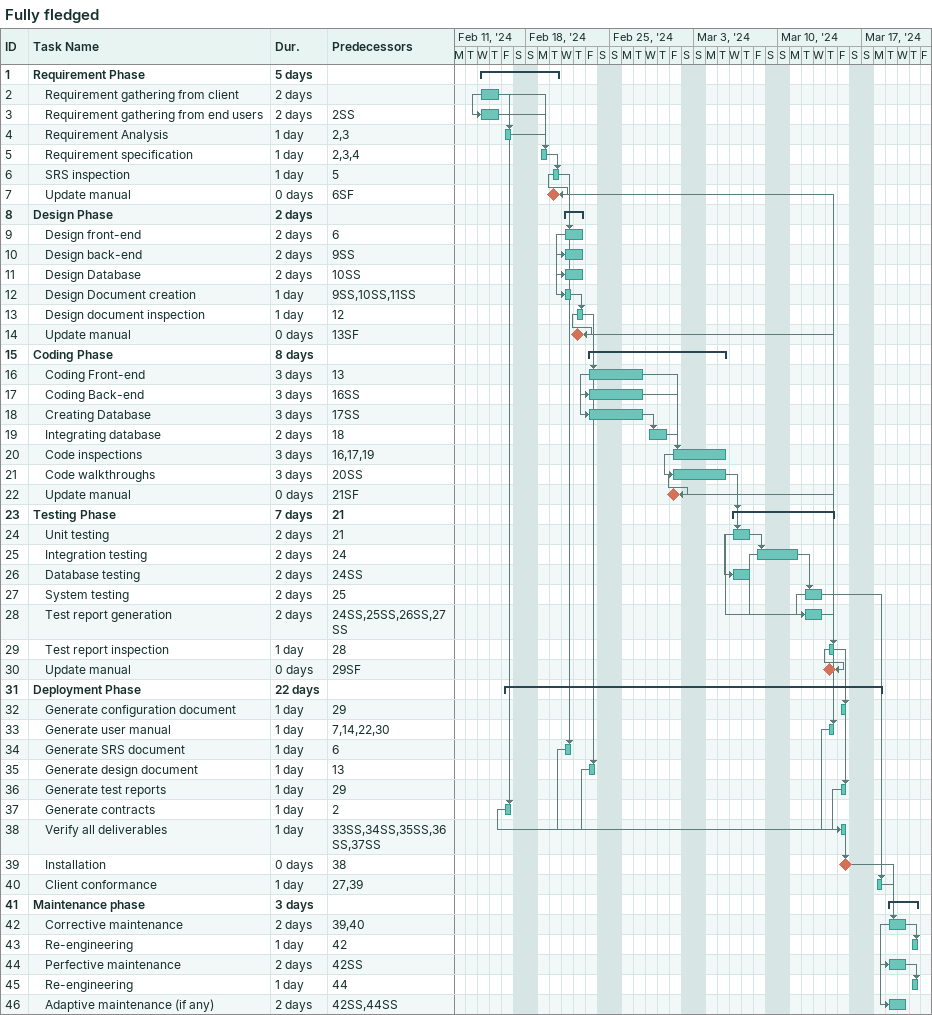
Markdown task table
Fully fledged

| ID | Level | Task | Duration | Start | Finish | Predecessors |
|---|---|---|---|---|---|---|
| 1 | 1 | **Requirement Phase** | 5d | 2024-02-14 | 2024-02-20 |  |
| 2 | 2 | Requirement gathering from client | 2d | 2024-02-14 | 2024-02-15 |  |
| 3 | 2 | Requirement gathering from end users | 2d | 2024-02-14 | 2024-02-15 | 2SS |
| 4 | 2 | Requirement Analysis | 1d | 2024-02-16 | 2024-02-16 | 2, 3 |
| 5 | 2 | Requirement specification | 1d | 2024-02-19 | 2024-02-19 | 2, 3, 4 |
| 6 | 2 | SRS inspection | 1d | 2024-02-20 | 2024-02-20 | 5 |
| 7 | 2 | Update manual | 0d | 2024-02-20 | 2024-02-20 | 6SF |
| 8 | 1 | **Design Phase** | 2d | 2024-02-21 | 2024-02-22 |  |
| 9 | 2 | Design front-end | 2d | 2024-02-21 | 2024-02-22 | 6 |
| 10 | 2 | Design back-end | 2d | 2024-02-21 | 2024-02-22 | 9SS |
| 11 | 2 | Design Database | 2d | 2024-02-21 | 2024-02-22 | 10SS |
| 12 | 2 | Design Document creation | 1d | 2024-02-21 | 2024-02-21 | 9SS, 10SS, 11SS |
| 13 | 2 | Design document inspection | 1d | 2024-02-22 | 2024-02-22 | 12 |
| 14 | 2 | Update manual | 0d | 2024-02-22 | 2024-02-22 | 13SF |
| 15 | 1 | **Coding Phase** | 8d | 2024-02-23 | 2024-03-05 |  |
| 16 | 2 | Coding Front-end | 3d | 2024-02-23 | 2024-02-27 | 13 |
| 17 | 2 | Coding Back-end | 3d | 2024-02-23 | 2024-02-27 | 16SS |
| 18 | 2 | Creating Database | 3d | 2024-02-23 | 2024-02-27 | 17SS |
| 19 | 2 | Integrating database | 2d | 2024-02-28 | 2024-02-29 | 18 |
| 20 | 2 | Code inspections | 3d | 2024-03-01 | 2024-03-05 | 16, 17, 19 |
| 21 | 2 | Code walkthroughs | 3d | 2024-03-01 | 2024-03-05 | 20SS |
| 22 | 2 | Update manual | 0d | 2024-03-01 | 2024-03-01 | 21SF |
| 23 | 1 | **Testing Phase** | 7d | 2024-03-06 | 2024-03-14 | 21 |
| 24 | 2 | Unit testing | 2d | 2024-03-06 | 2024-03-07 | 21 |
| 25 | 2 | Integration testing | 2d | 2024-03-08 | 2024-03-11 | 24 |
| 26 | 2 | Database testing | 2d | 2024-03-06 | 2024-03-07 | 24SS |
| 27 | 2 | System testing | 2d | 2024-03-12 | 2024-03-13 | 25 |
| 28 | 2 | Test report generation | 2d | 2024-03-12 | 2024-03-13 | 24SS, 25SS, 26SS, 27SS |
| 29 | 2 | Test report inspection | 1d | 2024-03-14 | 2024-03-14 | 28 |
| 30 | 2 | Update manual | 0d | 2024-03-14 | 2024-03-14 | 29SF |
| 31 | 1 | **Deployment Phase** | 22d | 2024-02-16 | 2024-03-18 |  |
| 32 | 2 | Generate configuration document | 1d | 2024-03-15 | 2024-03-15 | 29 |
| 33 | 2 | Generate user manual | 1d | 2024-03-14 | 2024-03-14 | 7, 14, 22, 30 |
| 34 | 2 | Generate SRS document | 1d | 2024-02-21 | 2024-02-21 | 6 |
| 35 | 2 | Generate design document | 1d | 2024-02-23 | 2024-02-23 | 13 |
| 36 | 2 | Generate test reports | 1d | 2024-03-15 | 2024-03-15 | 29 |
| 37 | 2 | Generate contracts | 1d | 2024-02-16 | 2024-02-16 | 2 |
| 38 | 2 | Verify all deliverables | 1d | 2024-03-15 | 2024-03-15 | 33SS, 34SS, 35SS, 36SS, 37SS |
| 39 | 2 | Installation | 0d | 2024-03-15 | 2024-03-15 | 38 |
| 40 | 2 | Client conformance | 1d | 2024-03-18 | 2024-03-18 | 27, 39 |
| 41 | 1 | **Maintenance phase** | 3d | 2024-03-19 | 2024-03-21 |  |
| 42 | 2 | Corrective maintenance | 2d | 2024-03-19 | 2024-03-20 | 39, 40 |
| 43 | 2 | Re-engineering | 1d | 2024-03-21 | 2024-03-21 | 42 |
| 44 | 2 | Perfective maintenance | 2d | 2024-03-19 | 2024-03-20 | 42SS |
| 45 | 2 | Re-engineering | 1d | 2024-03-21 | 2024-03-21 | 44 |
| 46 | 2 | Adaptive maintenance (if any) | 2d | 2024-03-19 | 2024-03-20 | 42SS, 44SS |
